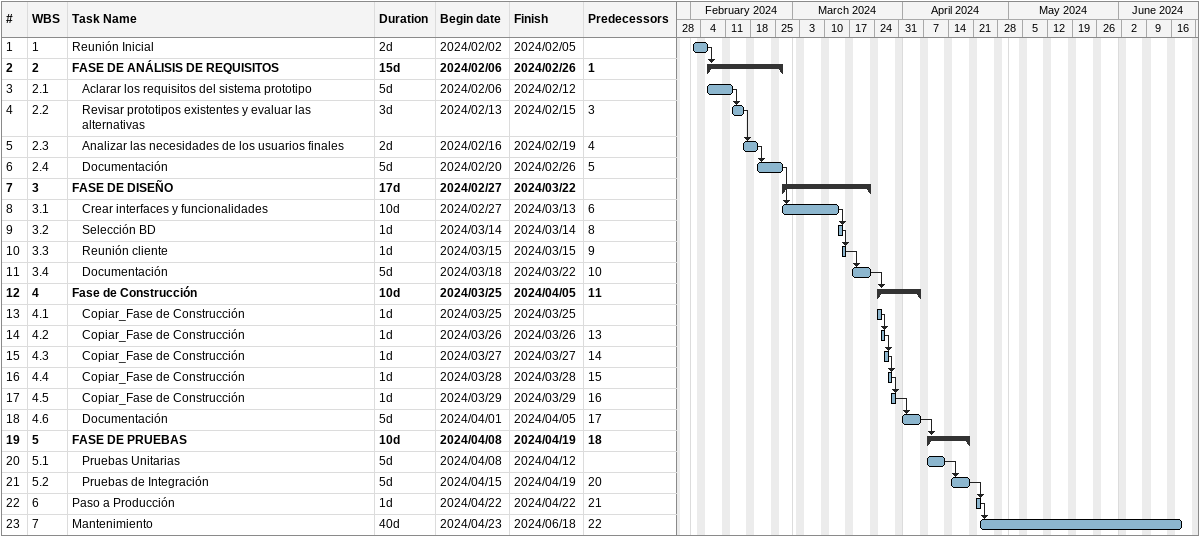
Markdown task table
| ID | WBS | Task | Duration | Start | Finish | Predecessors |
|---|---|---|---|---|---|---|
| 1 | 1 | Reunión Inicial | 2d | 2024-02-02 | 2024-02-05 |  |
| 2 | 2 | **FASE DE ANÁLISIS DE REQUISITOS** | 15d | 2024-02-06 | 2024-02-26 | 1 |
| 3 | 2.1 | Aclarar los requisitos del sistema prototipo | 5d | 2024-02-06 | 2024-02-12 |  |
| 4 | 2.2 | Revisar prototipos existentes y evaluar las alternativas | 3d | 2024-02-13 | 2024-02-15 | 3 |
| 5 | 2.3 | Analizar las necesidades de los usuarios finales | 2d | 2024-02-16 | 2024-02-19 | 4 |
| 6 | 2.4 | Documentación | 5d | 2024-02-20 | 2024-02-26 | 5 |
| 7 | 3 | **FASE DE DISEÑO** | 17d | 2024-02-27 | 2024-03-22 |  |
| 8 | 3.1 | Crear interfaces y funcionalidades | 10d | 2024-02-27 | 2024-03-13 | 6 |
| 9 | 3.2 | Selección BD | 1d | 2024-03-14 | 2024-03-14 | 8 |
| 10 | 3.3 | Reunión cliente | 1d | 2024-03-15 | 2024-03-15 | 9 |
| 11 | 3.4 | Documentación | 5d | 2024-03-18 | 2024-03-22 | 10 |
| 12 | 4 | **Fase de Construcción** | 10d | 2024-03-25 | 2024-04-05 | 11 |
| 13 | 4.1 | Copiar_Fase de Construcción | 1d | 2024-03-25 | 2024-03-25 |  |
| 14 | 4.2 | Copiar_Fase de Construcción | 1d | 2024-03-26 | 2024-03-26 | 13 |
| 15 | 4.3 | Copiar_Fase de Construcción | 1d | 2024-03-27 | 2024-03-27 | 14 |
| 16 | 4.4 | Copiar_Fase de Construcción | 1d | 2024-03-28 | 2024-03-28 | 15 |
| 17 | 4.5 | Copiar_Fase de Construcción | 1d | 2024-03-29 | 2024-03-29 | 16 |
| 18 | 4.6 | Documentación | 5d | 2024-04-01 | 2024-04-05 | 17 |
| 19 | 5 | **FASE DE PRUEBAS** | 10d | 2024-04-08 | 2024-04-19 | 18 |
| 20 | 5.1 | Pruebas Unitarias | 5d | 2024-04-08 | 2024-04-12 |  |
| 21 | 5.2 | Pruebas de Integración | 5d | 2024-04-15 | 2024-04-19 | 20 |
| 22 | 6 | Paso a Producción | 1d | 2024-04-22 | 2024-04-22 | 21 |
| 23 | 7 | Mantenimiento | 40d | 2024-04-23 | 2024-06-18 | 22 |
